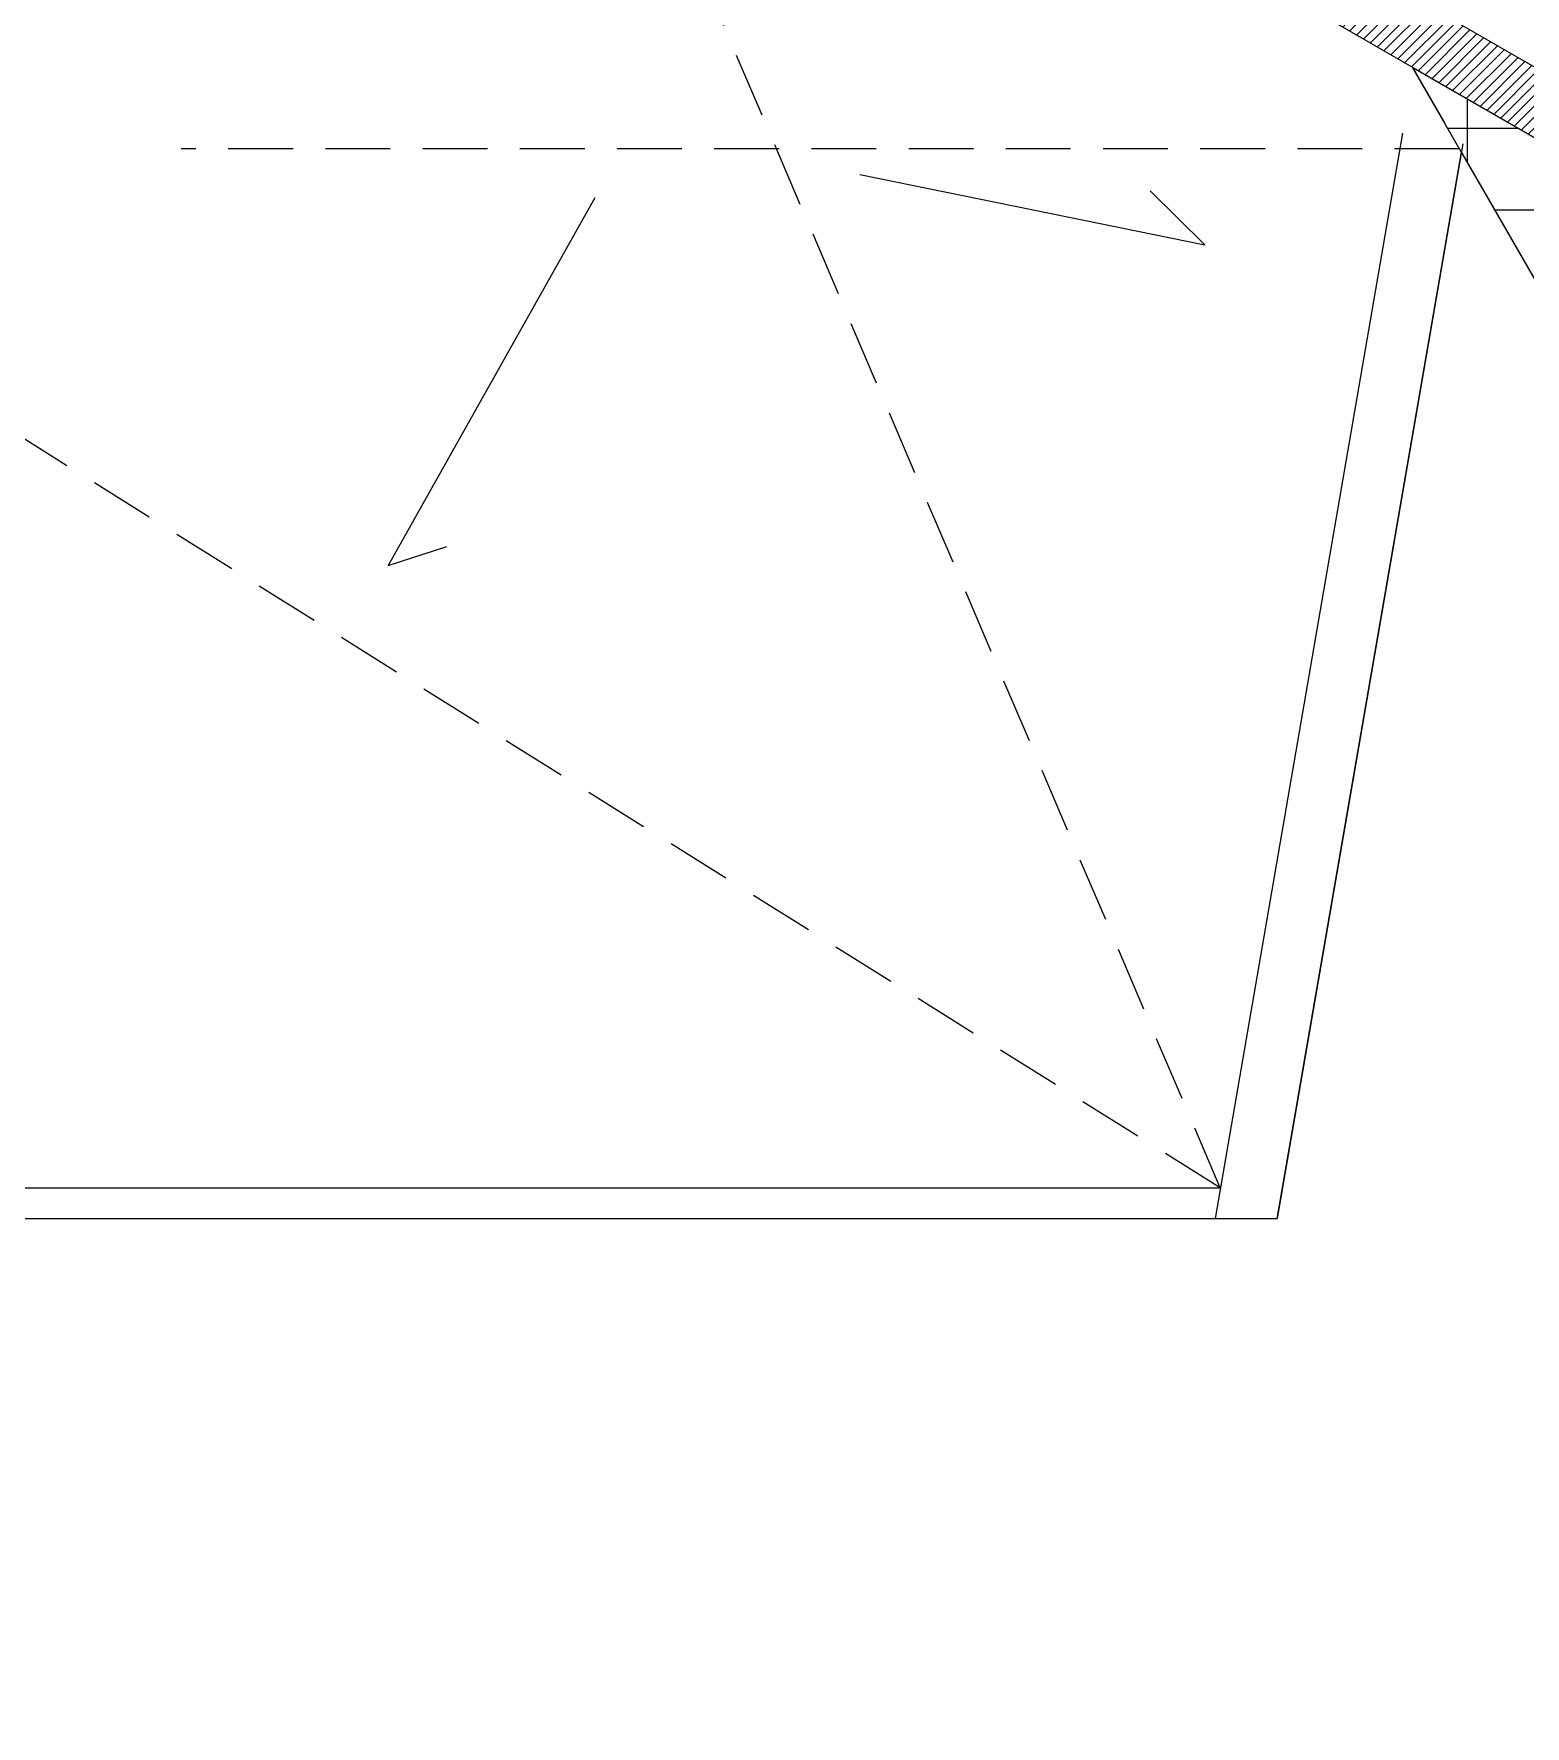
# Model space of a CAD drawing. Header units: millimetres. Extents: x 45 to 25350, y 77 to 5059.
# Drawn here: x 2086 to 2817, y 2396 to 3225 of the extents above; entities that cross this region are included whole.
import ezdxf

# ---------------------------------------------------------------- set-up
doc = ezdxf.new("R2010")
doc.units = ezdxf.units.MM
doc.header["$LTSCALE"] = 5
doc.linetypes.add('DASHED2', pattern=[9.525, 6.35, -3.175])
for name, color, linetype in [('a_anno_text_p2', 2, 'Continuous'), ('a_hatch_p8', 8, 'Continuous'), ('a_overhead', 1, 'DASHED2'), ('a_p1', 1, 'Continuous'), ('a_p1_d', 1, 'DASHED2'), ('a_p3', 3, 'Continuous'), ('a_ramp', 2, 'Continuous'), ('TEFRIS', 12, 'Continuous')]:
    doc.layers.add(name, color=color, linetype=linetype)

msp = doc.modelspace()

# ---------------------------------------------------------------- hatches: boundary and pattern name
at = {"ltscale": 0.5}
h = msp.add_hatch(dxfattribs=at)
h.set_pattern_fill('ANSI31', color=251, scale=30)
h.set_pattern_definition([(45, (4948.3297, 18410.9967), (-2.6516504, 2.6516504), [])])
h.paths.add_polyline_path([(2431.49, 4094.47), (2691.45, 4098.96), (2691.08, 4119.96), (2398.16, 4114.9), (2389.85, 4595.08, -0.130845), (3667.34, 4233.91, -0.490921), (3667.41, 4233.95, -0.006684), (3668.27, 4268.19, 0.132238), (2359.33, 4625.37), (2380.03, 3429.14), (2827.17, 3170.98), (2842.17, 3196.96), (2698.3, 3280.02), (2765.83, 3397), (2939.04, 3297), (2939.05, 3297.02), (2950.04, 3316.05), (2758.65, 3426.55), (2688.12, 3425.33), (2443.16, 3421.1, -0.000011), (2439.08, 3655.54), (2699.05, 3660.03), (2698.68, 3681.03), (2438.72, 3676.54, -0.000019)])
at = {"layer": 'TEFRIS'}
h = msp.add_hatch(dxfattribs=at)
h.set_pattern_fill('_USER', color=256, scale=40, style=0, double=1, pattern_type=0)
h.set_pattern_definition([(0, (4948.33, 4219.207), (0, 40), []), (90, (4948.33, 4219.207), (-40, 2e-15), [])])
h.paths.add_polyline_path([(2761.35, 3208.98), (2827.17, 3170.98), (2836.96, 3154.03), (2827.72, 3154.03), (3853.65, 1377.07), (3854.51, 1377.57), (3854.01, 1378.43), (3855.85, 1379.49), (3853.16, 1389.49), (3855.08, 1390.59), (3856.33, 1388.43), (3866.72, 1394.43), (3819.61, 1476.03), (3973.76, 1476.03), (4046.91, 1349.33), (3968.65, 1117.88)])

# ---------------------------------------------------------------- linework, layer by layer
at = {"ltscale": 0.5}
msp.add_line((2842.17, 3196.96), (2698.3, 3280.02), dxfattribs=at)
msp.add_lwpolyline([(2827.2, 3170.96), (2380.03, 3429.14), (2359.33, 4625.37)], dxfattribs=at)
at = {"layer": 'a_anno_text_p2'}
for points in [[(2490.63, 3156.58), (2659.61, 3122.03), (2632.86, 3148.55)], [(2360.7, 3145.09), (2259.57, 2965), (2288.19, 2974.22)]]:
    msp.add_lwpolyline(points, dxfattribs=at)
at = {"layer": 'a_hatch_p8'}
msp.add_lwpolyline([(2761.35, 3208.98), (2827.17, 3170.98), (2836.96, 3154.03), (2827.72, 3154.03), (3853.65, 1377.07), (3854.51, 1377.57), (3854.01, 1378.43), (3855.85, 1379.49), (3853.16, 1389.49), (3855.08, 1390.59), (3856.33, 1388.43), (3866.72, 1394.43), (3819.61, 1476.03), (3973.76, 1476.03), (4046.91, 1349.33), (3968.65, 1117.88), (2761.35, 3208.98)], close=True, dxfattribs=at)
msp.add_lwpolyline([(1158.52, 169.29), (929.34, 1351.08), (1510.95, 2358.45), (2007.34, 2645.04), (2695.09, 2645.04), (2785.35, 3167.41), (3968.65, 1117.88), (3940.76, 1035.41), (2881.25, 423.7), (3034.51, 688.38), (2135.42, 169.29)], dxfattribs=at)
at = {"layer": 'a_overhead'}
msp.add_line((2761.35, 3208.98), (4526.92, 150.92), dxfattribs=at)
at = {"layer": 'a_p1'}
msp.add_line((2783.18, 3173.28), (2783.18, 3173.28), dxfattribs=at)
at = {"layer": 'a_p1_d'}
for p, q in [((2667.24, 2660.04), (2338.27, 3430.15)), ((2784.42, 3169.03), (2158.14, 3169.03))]:
    msp.add_line(p, q, dxfattribs=at)
msp.add_lwpolyline([(2667.24, 2660.04), (1855.06, 3168.49)], dxfattribs=at)
at = {"layer": 'a_p3'}
msp.add_line((2786.08, 3171.61), (2695.09, 2645.04), dxfattribs=at)
msp.add_lwpolyline([(2756.52, 3176.72), (2664.65, 2645.04), (2695.09, 2645.04)], dxfattribs=at)
at = {"layer": 'a_ramp'}
for p, q in [((2003.32, 2660.04), (2667.24, 2660.04)), ((2007.34, 2645.04), (2674.79, 2645.04))]:
    msp.add_line(p, q, dxfattribs=at)

doc.saveas('drawing.dxf')
